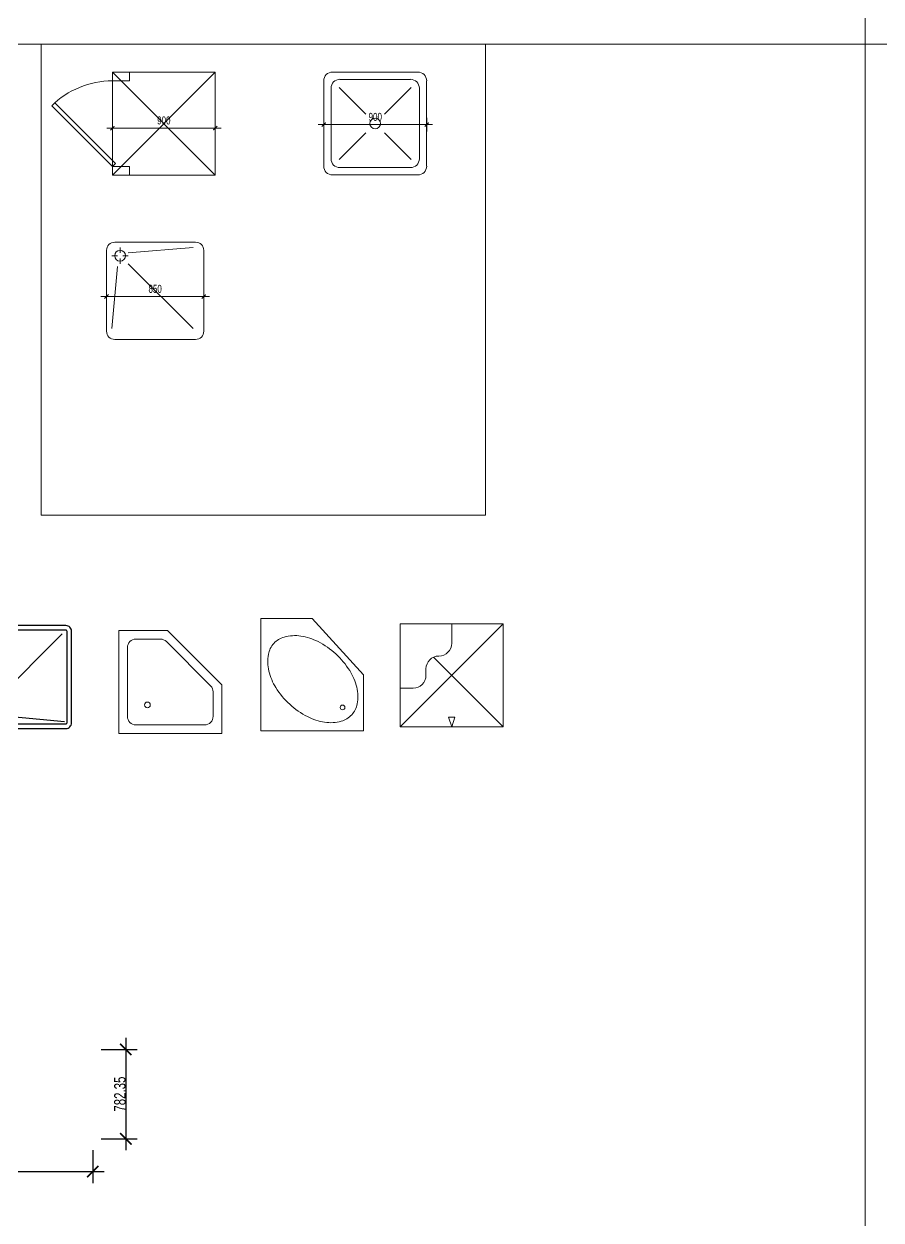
# Model space of a CAD drawing. Header units: inches. Extents: x 242965 to 445791, y 236206 to 423703.
# Drawn here: x 362026 to 369523, y 356805 to 367268 of the extents above; entities that cross this region are included whole.
import ezdxf

# ---------------------------------------------------------------- set-up
doc = ezdxf.new("R2010")
doc.units = ezdxf.units.IN
doc.header["$MEASUREMENT"] = 0
for name, color, linetype, lineweight in [('2', 181, 'Continuous', 20), ('9', 251, 'Continuous', 13), ('a', 250, 'Continuous', 5), ('e', 96, 'Continuous', 5)]:
    doc.layers.add(name, color=color, linetype=linetype, lineweight=lineweight)
doc.layers.add('A-Flor-Pfix', color=140, linetype='Continuous')
doc.styles.add('Arch-Dim', font='chhbg.shx', dxfattribs={"width": 0.75})
doc.styles.add('ATT', font='txt')
doc.styles.add('DIM', font='hoatbif.shx', dxfattribs={"width": 0.75})
doc.dimstyles.new('100', dxfattribs={"dimscale": 0, "dimtxt": 100, "dimasz": 100, "dimexe": 100, "dimexo": 100, "dimgap": 1, "dimtad": 1, "dimzin": 12, "dimdsep": 46, "dimtxsty": 'DIM', "dimblk": 'ARCHTICK', "dimblk1": 'ARCHTICK', "dimblk2": 'OBLIQUE', "dimcen": 0, "dimdle": 100, "dimclrd": 4, "dimclre": 7, "dimclrt": 3, "dimaunit": 3, "dimadec": 0, "dimazin": 3, "dimtfac": 0.004, "dimtix": 1, "dimtmove": 2, "dimatfit": 3, "dimldrblk": 'ARCHTICK', "dimfxl": 1, "dimtolj": 1, "dimtzin": 13, "dimarcsym": 0})
doc.dimstyles.new('Arch-40', dxfattribs={"dimscale": 40, "dimtxt": 1.75, "dimasz": 0.5, "dimexe": 1.5, "dimexo": 1.5, "dimgap": 0.8, "dimtad": 1, "dimdec": 0, "dimzin": 0, "dimdsep": 46, "dimtxsty": 'Arch-Dim', "dimblk": 'A', "dimcen": 3, "dimclrd": 251, "dimclre": 251, "dimclrt": 151, "dimadec": 0, "dimazin": 0, "dimtfac": 1, "dimtdec": 0, "dimtix": 1, "dimtmove": 2, "dimatfit": 3, "dimldrblk": 'C', "dimfxl": 1.5, "dimtolj": 1, "dimtzin": 0, "dimlwd": 9, "dimlwe": 9, "dimarcsym": 0})

# ---------------------------------------------------------------- blocks, each defined once
blk = doc.blocks.new('mb-tamdung2-800x800')
for p, q in [((-307, -94), (-307, -47)), ((-236, -94), (331, -47)), ((-331, -118), (-378, -118)), ((-307, -142), (-307, -189)), ((-283, -118), (-236, -118)), ((-236, -189), (331, -756)), ((-331, -212), (-378, -756))]:
    blk.add_line(p, q)
blk.add_lwpolyline([(-425, -71, -0.414214), (-354, 0), (354, 0, -0.414214), (425, -71), (425, -779, -0.414214), (354, -850), (-354, -850, -0.414214), (-425, -779)], format="xyb", close=True)
blk.add_circle((-307, -118), 47.2)
blk = doc.blocks.new('mb-tamdung850x850')
for p, q in [((-373, 0), (373, 0)), ((-450, -823), (-450, -77)), ((-309, -64), (309, -64)), ((450, -77), (450, -823)), ((-386, -759), (-386, -141)), ((-81, -369), (-314, -136)), ((81, -369), (314, -136)), ((386, -141), (386, -759)), ((-314, -764), (-81, -531)), ((314, -764), (81, -531)), ((309, -836), (-309, -836)), ((373, -900), (-373, -900))]:
    blk.add_line(p, q)
blk.add_circle((0, -450), 46.9)
for centre, start, end in [((-373, -77), 90, 180), ((373, -77), 0, 90), ((-309, -141), 90, 180), ((309, -141), 0, 90), ((-373, -823), 180, 270), ((-309, -759), 180, 270), ((309, -759), 270, 0), ((373, -823), 270, 0)]:
    blk.add_arc(centre, 77.1, start, end)
blk = doc.blocks.new('mb-tamdung4-900x900')
for p, q in [((-900, 450), (0, -450)), ((0, 450), (-900, -450)), ((-900, 450), (0, 450)), ((-900, -450), (-900, 450)), ((-900, 450), (-750, 450)), ((-900, 450), (-900, 375)), ((-750, 375), (-750, 450)), ((0, 450), (0, -450)), ((-900, 375), (-750, 375)), ((-900, 375), (-750, 375)), ((-900, -375), (-1430, 155)), ((-873, -348), (-1403, 181)), ((-900, -375), (-873, -348)), ((-750, -375), (-900, -375)), ((-900, -375), (-900, -450)), ((-750, -450), (-750, -375)), ((0, -450), (-900, -450)), ((-900, -450), (-750, -450))]:
    blk.add_line(p, q)
blk.add_arc((-900, -375), 750, 90, 135)
blk = doc.blocks.new('_ARCHTICK')
at = {"color": 0, "linetype": 'ByBlock', "const_width": 0.15}
blk.add_lwpolyline([(-0.5, -0.5), (0.5, 0.5)], dxfattribs=at)
blk = doc.blocks.new('*D542')
at = {"layer": '9', "color": 4, "lineweight": -2, "transparency": 16777216}
blk.add_line((362917, 358398), (362917, 357416), dxfattribs=at)
at = {"layer": '9', "color": 7, "lineweight": -2, "transparency": 16777216}
for p, q in [((362701, 358298), (363017, 358298)), ((362701, 357516), (363017, 357516))]:
    blk.add_line(p, q, dxfattribs=at)
at = {"layer": 'Defpoints', "color": 0, "transparency": 16777216}
for p in [(362601, 358298), (362601, 357516), (362917, 357516)]:
    blk.add_point(p, dxfattribs=at)
at = {"layer": '9', "color": 4, "lineweight": -2, "transparency": 16777216, "xscale": 100, "yscale": 100, "zscale": 100}
for p, rotation in [((362917, 358298), 90), ((362917, 357516), 270)]:
    blk.add_blockref('_ARCHTICK', p, dxfattribs=dict(at, rotation=rotation))
at = {"layer": '9', "color": 3, "transparency": 16777216, "insert": (362866, 357907), "char_height": 100, "attachment_point": 5, "rotation": 90, "style": 'DIM'}
blk.add_mtext('\\A1;782.35', dxfattribs=at)
blk = doc.blocks.new('_Oblique')
at = {"color": 0, "linetype": 'ByBlock', "lineweight": -2}
blk.add_line((-0.5, -0.5), (0.5, 0.5), dxfattribs=at)
blk = doc.blocks.new('*D546')
at = {"layer": '9', "color": 7, "lineweight": -2, "transparency": 16777216}
for p, q in [((360728, 357416), (360728, 357129)), ((362628, 357416), (362628, 357129))]:
    blk.add_line(p, q, dxfattribs=at)
at = {"layer": '9', "color": 4, "lineweight": -2, "transparency": 16777216}
blk.add_line((360628, 357229), (362728, 357229), dxfattribs=at)
at = {"layer": 'Defpoints', "color": 0, "transparency": 16777216}
for p in [(360728, 357516), (362628, 357516), (362628, 357229)]:
    blk.add_point(p, dxfattribs=at)
at = {"layer": '9', "color": 4, "lineweight": -2, "transparency": 16777216, "xscale": 100, "yscale": 100, "zscale": 100, "rotation": 180}
blk.add_blockref('_ARCHTICK', (360728, 357229), dxfattribs=at)
at = {"layer": '9', "color": 4, "lineweight": -2, "transparency": 16777216, "xscale": 100, "yscale": 100, "zscale": 100}
blk.add_blockref('_ARCHTICK', (362628, 357229), dxfattribs=at)
at = {"layer": '9', "color": 3, "transparency": 16777216, "insert": (361678, 357280), "char_height": 100, "attachment_point": 5, "style": 'DIM'}
blk.add_mtext('\\A1;1900', dxfattribs=at)
blk = doc.blocks.new('A$C372B6712')
at = {"layer": 'A-Flor-Pfix'}
for p, q in [((110, 157), (48, 823)), ((118, 128), (817, 827)), ((90, 50), (90, 150)), ((171, 123), (837, 61)), ((40, 100), (140, 100))]:
    blk.add_line(p, q, dxfattribs=at)
for points in [[(50, 0), (850, 0, 0.414214), (900, 50), (900, 850, 0.414214), (850, 900), (50, 900, 0.414214), (0, 850), (0, 50, 0.414214)], [(50, 40), (850, 40, 0.414214), (860, 50), (860, 850, 0.414214), (850, 860), (50, 860, 0.414214), (40, 850), (40, 50, 0.414214)]]:
    blk.add_lwpolyline(points, format="xyb", close=True, dxfattribs=at)
blk.add_circle((90, 100), 25, dxfattribs=at)
blk = doc.blocks.new('15PSHW03')
at = {"color": 0, "linetype": 'ByBlock'}
for p, q in [((0, 36), (0, 0)), ((36, 36), (0, 36)), ((36, 36), (0, 0)), ((18, 36), (18, 29.25)), ((36, 0), (36, 36)), ((36, 0), (11.64853, 24.35147)), ((9, 20.25), (9, 18)), ((4.5, 13.5), (0, 13.5)), ((0, 0), (36, 0)), ((19.125, 3.375), (16.875, 3.375)), ((16.875, 3.375), (18, 0)), ((18, 0), (19.125, 3.375))]:
    blk.add_line(p, q, dxfattribs=at)
for centre, start, end in [((13.5, 29.25), 270, 0), ((13.5, 20.25), 90, 180), ((4.5, 18), 270, 0)]:
    blk.add_arc(centre, 4.5, start, end, dxfattribs=at)
at = {"color": 0, "linetype": 'ByBlock', "style": 'ATT'}
for tag, p, flags in [('ITEM', (0, -10), 3), ('ROOM_NUMBER', (0, -19), 1)]:
    blk.add_attdef(tag, p, '', height=6, dxfattribs=dict(at, flags=flags))
blk = doc.blocks.new('15PTUB05')
at = {"color": 0, "linetype": 'ByBlock'}
for p, q in [((0, 48), (22, 48)), ((0, 0), (0, 48)), ((44, 24), (22, 48)), ((44, 0), (44, 24)), ((0, 0), (44, 0))]:
    blk.add_line(p, q, dxfattribs=at)
blk.add_lwpolyline([(38.926801, 6.847484, 0.139889), (41.256997, 11.50409, 0.107118), (41.060931, 18.651714, 0.079812), (38.056144, 25.756055, 0.067459), (32.133082, 32.872453, 0.067459), (24.529461, 38.155514, 0.079812), (17.191136, 40.532359, 0.107118), (10.053468, 40.107326, 0.139889), (5.616677, 37.381764, 0.139889), (3.286481, 32.725158, 0.107118), (3.482547, 25.577534, 0.079812), (6.487334, 18.473194, 0.067459), (12.410396, 11.356796, 0.067459), (20.014017, 6.073735, 0.079812), (27.352342, 3.696889, 0.107118), (34.49001, 4.121923, 0.139889)], format="xyb", close=True, dxfattribs=at)
blk.add_circle((35, 10), 1, dxfattribs=at)
at = {"color": 0, "linetype": 'ByBlock', "style": 'ATT'}
for tag, p, flags in [('ITEM', (0, -12), 3), ('ROOM_NUMBER', (0, -21), 1)]:
    blk.add_attdef(tag, p, '', height=6, dxfattribs=dict(at, flags=flags))
blk = doc.blocks.new('15PSHW04')
at = {"color": 0, "linetype": 'ByBlock'}
for p, q in [((0, 36), (17, 36)), ((0, 0), (0, 36)), ((36, 17), (17, 36)), ((3, 6), (3, 30)), ((6, 33), (14.514719, 33)), ((32.12132, 16.636039), (16.636039, 32.12132)), ((36, 0), (36, 17)), ((33, 6), (33, 14.514719)), ((36, 0), (0, 0)), ((30, 3), (6, 3))]:
    blk.add_line(p, q, dxfattribs=at)
blk.add_circle((10, 10), 1, dxfattribs=at)
for centre, start, end in [((6, 30), 90, 180), ((14.514719, 30), 45, 90), ((30, 14.514719), 0, 45), ((6, 6), 180, 270), ((30, 6), 270, 0)]:
    blk.add_arc(centre, 3, start, end, dxfattribs=at)
at = {"color": 0, "linetype": 'ByBlock', "style": 'ATT'}
for tag, p, flags in [('ITEM', (41.5, 12), 3), ('ROOM_NUMBER', (41.5, 1), 1)]:
    blk.add_attdef(tag, p, '', height=6, dxfattribs=dict(at, flags=flags))
blk = doc.blocks.new('A')
at = {"color": 252, "lineweight": 9}
for points in [[(-2.5, 0), (2.5, 0)], [(0, 2.5), (0, -2.5)]]:
    blk.add_lwpolyline(points, dxfattribs=at)
at = {"const_width": 0.5}
blk.add_lwpolyline([(0.88, 0.88), (-0.88, -0.88)], dxfattribs=at)
blk = doc.blocks.new('*D592')
at = {"layer": '2', "color": 251, "lineweight": 9, "transparency": 16777216}
for p, q in [((362749, 364939), (362749, 364823)), ((363599, 364939), (363599, 364823)), ((362769, 364883), (363579, 364883))]:
    blk.add_line(p, q, dxfattribs=at)
at = {"layer": 'Defpoints', "color": 0, "transparency": 16777216}
for p in [(362749, 364999), (363599, 364999), (363599, 364883)]:
    blk.add_point(p, dxfattribs=at)
at = {"layer": '2', "color": 251, "lineweight": 9, "transparency": 16777216, "xscale": 20, "yscale": 20, "zscale": 20, "rotation": 180}
blk.add_blockref('A', (362749, 364883), dxfattribs=at)
at = {"layer": '2', "color": 251, "lineweight": 9, "transparency": 16777216, "xscale": 20, "yscale": 20, "zscale": 20}
blk.add_blockref('A', (363599, 364883), dxfattribs=at)
at = {"layer": '2', "color": 151, "transparency": 16777216, "insert": (363174, 364950), "char_height": 70, "attachment_point": 5, "style": 'Arch-Dim'}
blk.add_mtext('\\A1;850', dxfattribs=at)
blk = doc.blocks.new('C')
at = {"layer": 'a'}
blk.add_hatch(color=256, dxfattribs=at).paths.add_polyline_path([(-0.77, 2.13), (-1.46, 1.73), (-0.46, 0), (-1.46, -1.73), (-0.77, -2.13), (0.46, 0)])
at = {"color": 1}
blk.add_lwpolyline([(-2.46, 0), (-0.46, 0)], dxfattribs=at)
blk.add_lwpolyline([(-0.77, 2.13), (-1.46, 1.73), (-0.46, 0), (-1.46, -1.73), (-0.77, -2.13), (0.46, 0)], close=True, dxfattribs=at)
blk = doc.blocks.new('*D593')
at = {"layer": '2', "color": 251, "lineweight": 9, "transparency": 16777216}
for p, q in [((362800, 366420), (362800, 366296)), ((363700, 366420), (363700, 366296)), ((362820, 366356), (363680, 366356))]:
    blk.add_line(p, q, dxfattribs=at)
at = {"layer": 'Defpoints', "color": 0, "transparency": 16777216}
for p in [(362800, 366480), (363700, 366480), (363700, 366356)]:
    blk.add_point(p, dxfattribs=at)
at = {"layer": '2', "color": 251, "lineweight": 9, "transparency": 16777216, "xscale": 20, "yscale": 20, "zscale": 20, "rotation": 180}
blk.add_blockref('A', (362800, 366356), dxfattribs=at)
at = {"layer": '2', "color": 251, "lineweight": 9, "transparency": 16777216, "xscale": 20, "yscale": 20, "zscale": 20}
blk.add_blockref('A', (363700, 366356), dxfattribs=at)
at = {"layer": '2', "color": 151, "transparency": 16777216, "insert": (363250, 366423), "char_height": 70, "attachment_point": 5, "style": 'Arch-Dim'}
blk.add_mtext('\\A1;900', dxfattribs=at)
blk = doc.blocks.new('*D594')
at = {"layer": '2', "color": 251, "lineweight": 9, "transparency": 16777216}
for p, q in [((364649, 366445), (364649, 366327)), ((365549, 366445), (365549, 366327)), ((364669, 366387), (365529, 366387))]:
    blk.add_line(p, q, dxfattribs=at)
at = {"layer": 'Defpoints', "color": 0, "transparency": 16777216}
for p in [(364649, 366505), (365549, 366505), (365549, 366387)]:
    blk.add_point(p, dxfattribs=at)
at = {"layer": '2', "color": 251, "lineweight": 9, "transparency": 16777216, "xscale": 20, "yscale": 20, "zscale": 20, "rotation": 180}
blk.add_blockref('A', (364649, 366387), dxfattribs=at)
at = {"layer": '2', "color": 251, "lineweight": 9, "transparency": 16777216, "xscale": 20, "yscale": 20, "zscale": 20}
blk.add_blockref('A', (365549, 366387), dxfattribs=at)
at = {"layer": '2', "color": 151, "transparency": 16777216, "insert": (365099, 366454), "char_height": 70, "attachment_point": 5, "style": 'Arch-Dim'}
blk.add_mtext('\\A1;900', dxfattribs=at)

msp = doc.modelspace()

# ---------------------------------------------------------------- linework, layer by layer
at = {"layer": '9'}
msp.add_lwpolyline([(362175.95, 367089.286), (366063.713, 367089.286), (366063.713, 362971.819), (362175.95, 362971.819)], close=True, dxfattribs=at)
at = {"layer": 'e', "linetype": 'Continuous'}
for p, q in [((369384.438, 367089.286), (369384.438, 372060.808)), ((369384.438, 336420.808), (369384.438, 367089.286))]:
    msp.add_line(p, q, dxfattribs=at)
at = {"layer": 'e'}
for p, q in [((291368.494, 367089.286), (443316.424, 367089.285)), ((363559.555, 367089.286), (369384.438, 367089.286)), ((375209.32, 367089.286), (369384.438, 367089.286))]:
    msp.add_line(p, q, dxfattribs=at)

# ---------------------------------------------------------------- block references
at = {"layer": '9'}
for name, p in [('mb-tamdung4-900x900', (363699.531, 366394.982)), ('mb-tamdung850x850', (365098.707, 366846.894)), ('mb-tamdung2-800x800', (363174.36, 365358.289)), ('A$C372B6712', (361543.26, 361104.606))]:
    msp.add_blockref(name, p, dxfattribs=at)
for name, p, xscale, yscale, zscale in [('15PTUB05', (364096.943, 361084.293), 20.45454545452958, 20.45454545452958, 20.45454545452958), ('15PSHW03', (365317.897, 361119.867), 25, 25, 25), ('15PSHW04', (362856.422, 361061.403), 25, 25, 25)]:
    msp.add_blockref(name, p, dxfattribs=dict(at, xscale=xscale, yscale=yscale, zscale=zscale))

# ---------------------------------------------------------------- dimensions: what is measured, and where the dimension line sits
at = {"layer": '2'}
for base, p1, p2, picture, middle in [((365548.707, 366386.829), (364648.707, 366505.119), (365548.707, 366505.119), '*D594', (365098.707, 366453.829)), ((363699.531, 366356.475), (362799.531, 366480.267), (363699.531, 366480.267), '*D593', (363249.531, 366423.475)), ((363599.36, 364882.838), (362749.36, 364999.026), (363599.36, 364999.026), '*D592', (363174.36, 364949.838))]:
    dim = msp.add_linear_dim(base=base, p1=p1, p2=p2, dimstyle='Arch-40', dxfattribs=at)
    dim.commit()
    dim.dimension.update_dxf_attribs({"geometry": picture, "text_midpoint": middle})
at = {"layer": '9'}
dim = msp.add_linear_dim(base=(362916.831, 357515.77), p1=(362600.778, 358298.123), p2=(362600.778, 357515.77), angle=90, dimstyle='100', override={"dimscale": 1}, dxfattribs=at)
dim.commit()
dim.dimension.update_dxf_attribs({"geometry": '*D542', "text_midpoint": (362865.831, 357906.947)})
dim = msp.add_linear_dim(base=(362628.223, 357229.398), p1=(360728.223, 357515.77), p2=(362628.223, 357515.77), dimstyle='100', override={"dimscale": 1}, dxfattribs=at)
dim.commit()
dim.dimension.update_dxf_attribs({"geometry": '*D546', "text_midpoint": (361678.223, 357280.398)})

doc.saveas('drawing.dxf')
